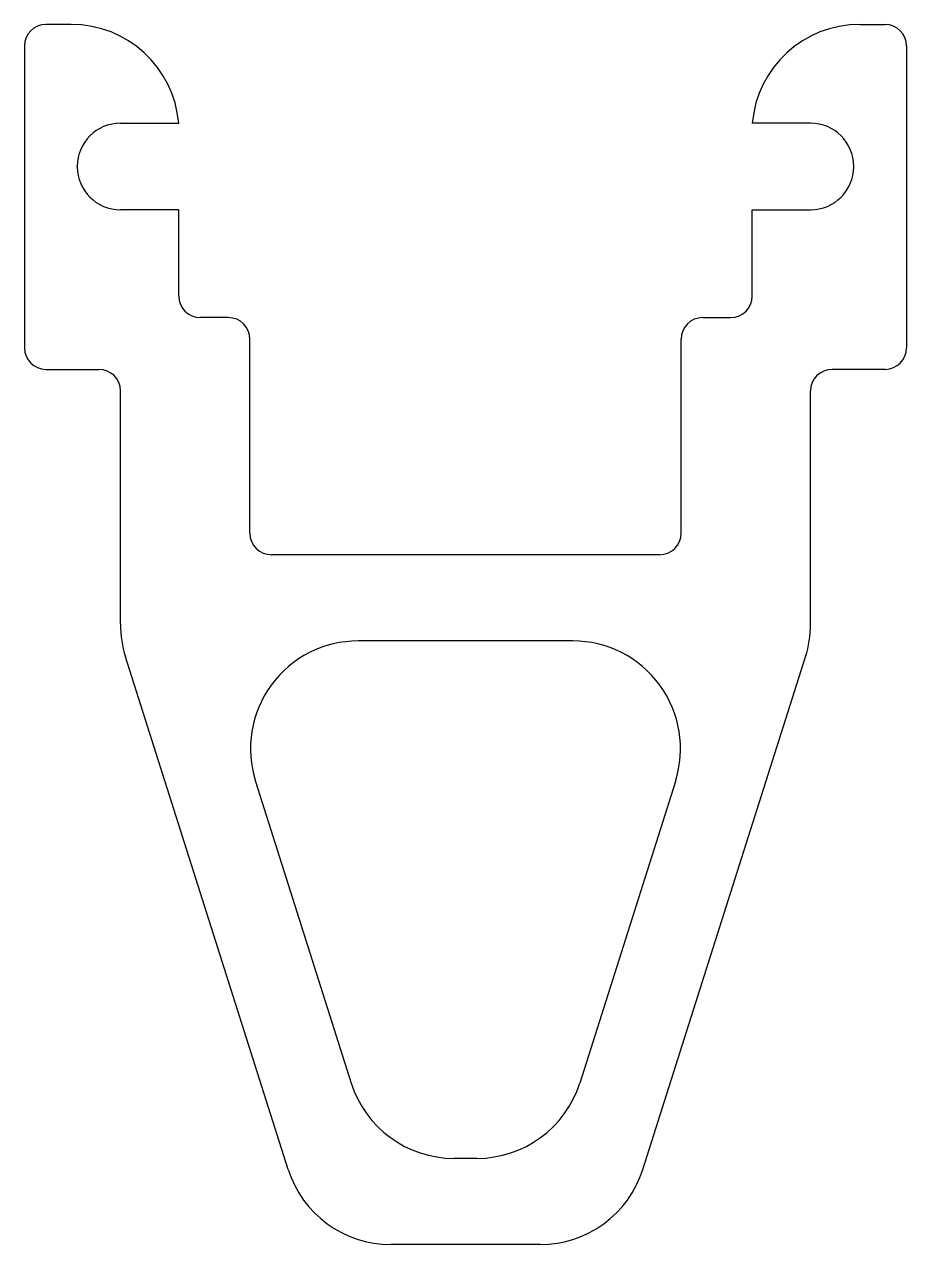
# Model space of a CAD drawing. Header units: millimetres. Extents: x -10.2 to 10.2, y 0 to 28.3.
import ezdxf

# ---------------------------------------------------------------- set-up
doc = ezdxf.new("R2010")
doc.units = ezdxf.units.MM

msp = doc.modelspace()

# ---------------------------------------------------------------- linework, layer by layer
at = {"color": 7, "linetype": 'Continuous', "lineweight": 25}
for p, q in [((-9.141, 28.3), (-9.727, 28.3)), ((9.141, 28.3), (9.727, 28.3)), ((-10.227, 27.8), (-10.227, 20.8)), ((10.227, 27.8), (10.227, 20.8)), ((-8, 26.01), (-6.65, 26.01)), ((8, 26.01), (6.65, 26.01)), ((-9, 25), (-9, 25.01)), ((9, 25), (9, 25.01)), ((-6.65, 24), (-8, 24)), ((-6.65, 22), (-6.65, 24)), ((6.65, 24), (8, 24)), ((6.65, 22), (6.65, 24)), ((-5.5, 21.5), (-6.15, 21.5)), ((5.5, 21.5), (6.15, 21.5)), ((-5, 16.5), (-5, 21)), ((5, 16.5), (5, 21)), ((-9.727, 20.3), (-8.5, 20.3)), ((9.727, 20.3), (8.5, 20.3)), ((-8, 14.387), (-8, 19.8)), ((8, 14.387), (8, 19.8)), ((4.5, 16), (-4.5, 16)), ((2.486, 14), (-2.486, 14)), ((-4.111, 1.744), (-7.883, 13.631)), ((4.111, 1.744), (7.883, 13.631)), ((-4.869, 10.744), (-2.648, 3.744)), ((4.869, 10.744), (2.648, 3.744)), ((0.265, 2), (-0.265, 2)), ((1.729, 0), (-1.729, 0))]:
    msp.add_line(p, q, dxfattribs=at)
for centre, radius, start, end in [((-9.727, 27.8), 0.5, 90, 180), ((-9.141, 25.8), 2.5, 4.8185, 90), ((9.141, 25.8), 2.5, 90, 175.1815), ((9.727, 27.8), 0.5, 0, 90), ((-8, 25.01), 1, 90, 180), ((8, 25.01), 1, 0, 90), ((-8, 25), 1, 180, 270), ((8, 25), 1, 270, 0), ((-6.15, 22), 0.5, 180, 270), ((6.15, 22), 0.5, 270, 0), ((-5.5, 21), 0.5, 0, 90), ((5.5, 21), 0.5, 90, 180), ((-9.727, 20.8), 0.5, 180, 270), ((9.727, 20.8), 0.5, 270, 0), ((-8.5, 19.8), 0.5, 0, 90), ((8.5, 19.8), 0.5, 90, 180), ((-4.5, 16.5), 0.5, 180, 270), ((4.5, 16.5), 0.5, 270, 0), ((-5.5, 14.387), 2.5, 180, 197.603), ((5.5, 14.387), 2.5, 342.397, 0), ((-2.486, 11.5), 2.5, 90, 197.603), ((2.486, 11.5), 2.5, 342.397, 90), ((-0.265, 4.5), 2.5, 197.603, 270), ((0.265, 4.5), 2.5, 270, 342.397), ((-1.729, 2.5), 2.5, 197.603, 270), ((1.729, 2.5), 2.5, 270, 342.397)]:
    msp.add_arc(centre, radius, start, end, dxfattribs=at)

doc.saveas('drawing.dxf')
